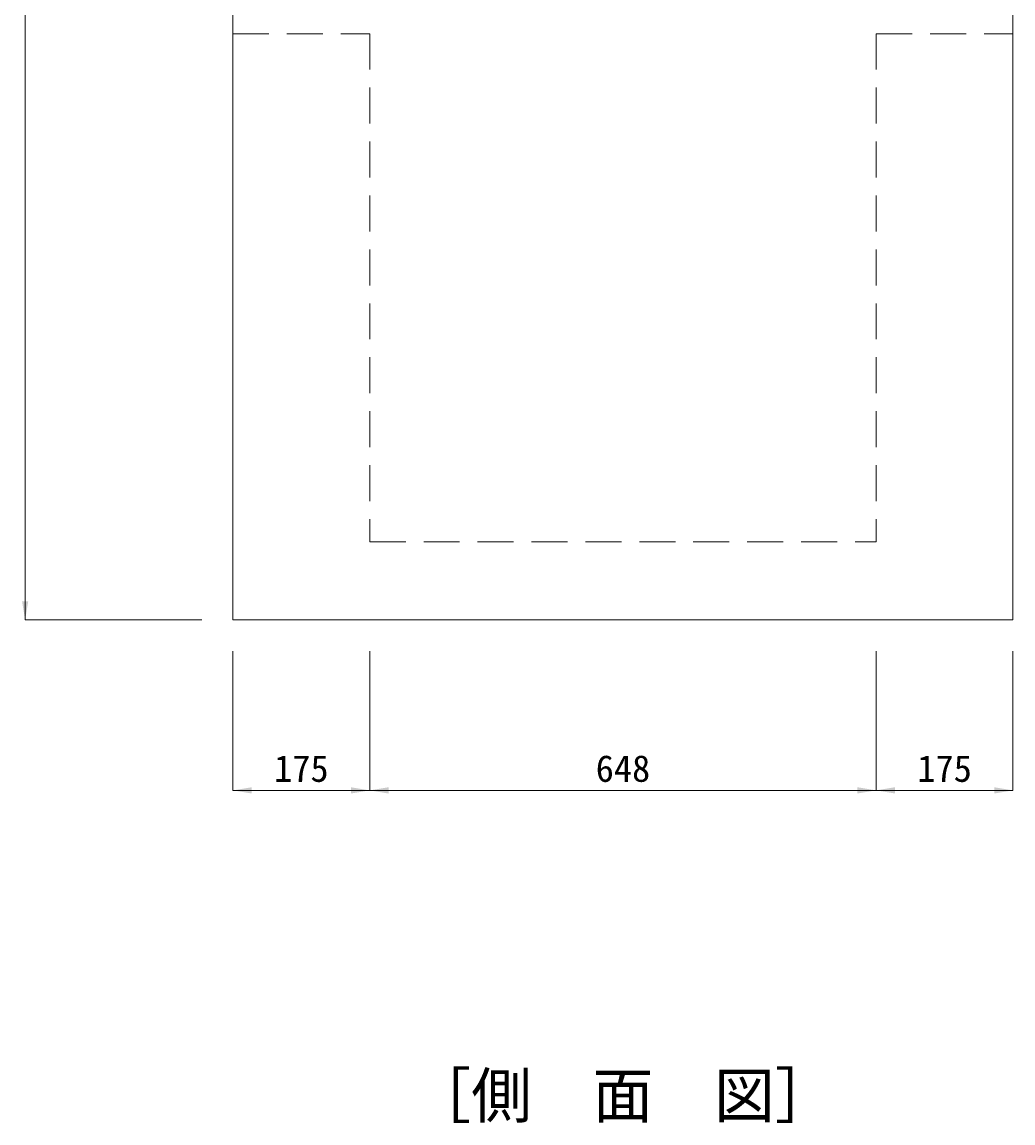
# Model space of a CAD drawing. Units: millimetres at full size. Extents: x 42559 to 133118, y -58351 to -47326.
# Drawn here: x 90726 to 91994, y -55005 to -53596 of the extents above; entities that cross this region are included whole.
import ezdxf
from ezdxf.enums import TextEntityAlignment as Align

# ---------------------------------------------------------------- set-up
doc = ezdxf.new("R2010")
doc.units = ezdxf.units.MM
doc.header["$LTSCALE"] = 23
doc.linetypes.add('USER2', pattern=[3, 2, -1])
for name, color, linetype, lineweight in [('寸法線', 7, 'Continuous', 13), ('文字', 41, 'Continuous', 13), ('本体', 2, 'Continuous', 13)]:
    doc.layers.add(name, color=color, linetype=linetype, lineweight=lineweight)
doc.styles.add('ＭＳ ゴシック', font='')
doc.styles.get('ＭＳ ゴシック').set_extended_font_data('MS Gothic')

# ---------------------------------------------------------------- blocks, each defined once
blk = doc.blocks.new('filled_arrow')
at = {"color": 0, "linetype": 'Continuous', "lineweight": -2}
blk.add_solid([(7.5, 1.25), (0, 0), (7.5, -1.25)], dxfattribs=at)

msp = doc.modelspace()

# ---------------------------------------------------------------- linework, layer by layer
at = {"layer": '寸法線'}
for p, q in [((90730.24, -52761.27), (90730.24, -54361.27)), ((90956.16, -54361.27), (90730.24, -54361.27)), ((90996.16, -54401.27), (90996.16, -54579.27)), ((91171.16, -54401.27), (91171.16, -54579.27)), ((91171.16, -54401.27), (91171.16, -54579.27)), ((91819.16, -54401.27), (91819.16, -54579.27)), ((91819.16, -54401.27), (91819.16, -54579.27)), ((91994.16, -54401.27), (91994.16, -54579.27)), ((90996.16, -54579.27), (91171.16, -54579.27)), ((91171.16, -54579.27), (91819.16, -54579.27)), ((91819.16, -54579.27), (91994.16, -54579.27))]:
    msp.add_line(p, q, dxfattribs=at)
at = {"layer": '本体'}
for p, q in [((90996.16, -52911.27), (90996.16, -54361.27)), ((91994.16, -52911.27), (91994.16, -54361.27)), ((90996.16, -54361.27), (91994.16, -54361.27))]:
    msp.add_line(p, q, dxfattribs=at)
at = {"layer": '本体', "linetype": 'USER2', "lineweight": 15}
for p, q in [((90996.16, -53611.27), (91171.16, -53611.27)), ((91171.16, -53611.27), (91171.16, -54261.27)), ((91819.16, -53611.27), (91994.16, -53611.27)), ((91819.16, -53611.27), (91819.16, -54261.27)), ((91171.16, -54261.27), (91819.16, -54261.27))]:
    msp.add_line(p, q, dxfattribs=at)

# ---------------------------------------------------------------- block references
at = {"layer": '寸法線', "xscale": 3.2, "yscale": 3.2}
for p, rotation in [((90730.24, -54361.27), 90), ((91171.16, -54579.27), 180), ((91819.16, -54579.27), 180), ((91994.16, -54579.27), 180)]:
    msp.add_blockref('filled_arrow', p, dxfattribs=dict(at, rotation=rotation))
for p in [(90996.16, -54579.27), (91171.16, -54579.27), (91819.16, -54579.27)]:
    msp.add_blockref('filled_arrow', p, dxfattribs=at)

# ---------------------------------------------------------------- texts
at = {"layer": '寸法線', "style": 'ＭＳ ゴシック'}
for s, p in [('175', (91083.66, -54551.27)), ('648', (91495.16, -54551.27)), ('175', (91906.66, -54551.27))]:
    msp.add_text(s, height=34.18, dxfattribs=at).set_placement(p, align=Align.MIDDLE_CENTER)
at = {"layer": '文字', "style": 'ＭＳ ゴシック'}
msp.add_text('［側\u3000面\u3000図］', height=56.96, dxfattribs=at).set_placement((91495.16, -55015.15), align=Align.BOTTOM_CENTER)

doc.saveas('drawing.dxf')
